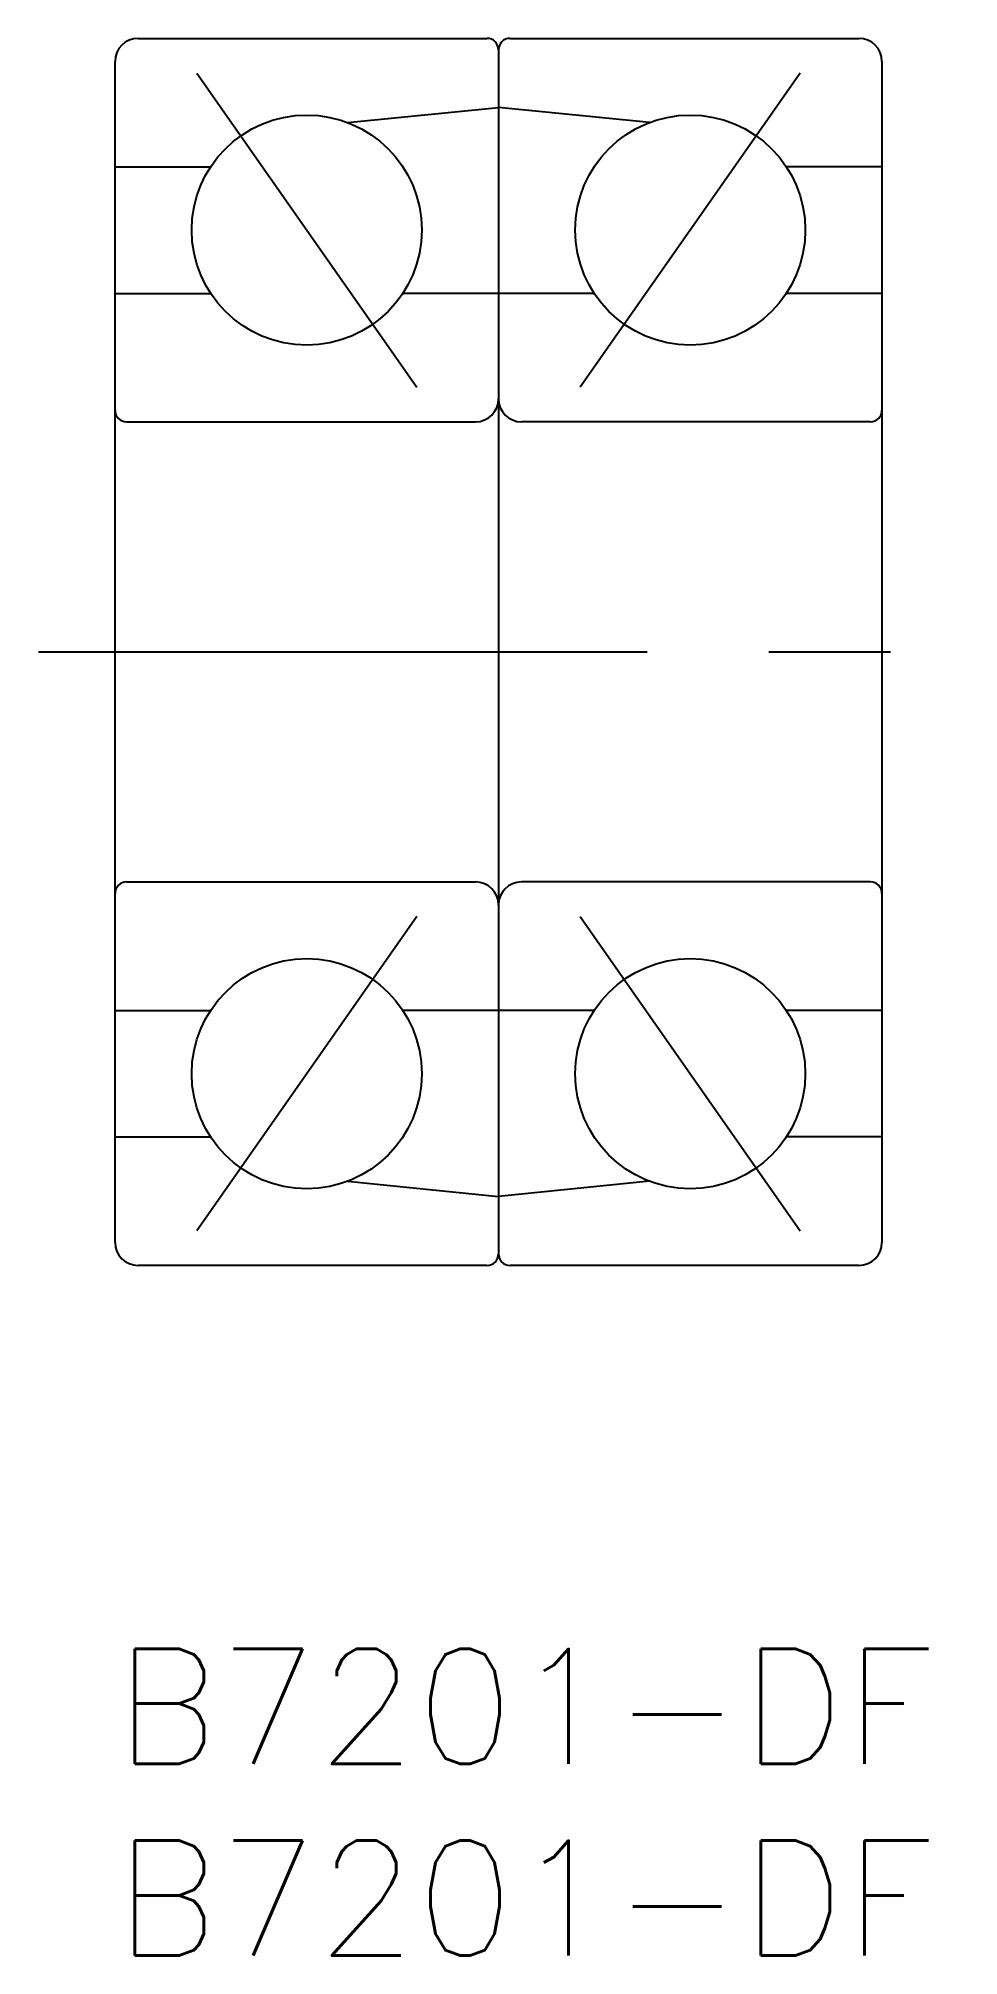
# Model space of a CAD drawing. Extents: x -2 to 22, y -8 to 42.
import ezdxf

# ---------------------------------------------------------------- set-up
doc = ezdxf.new("R2010")
doc.units = 0
doc.header["$LTSCALE"] = 0.5
doc.linetypes.add('CENTER', pattern=[50.8, 31.75, -6.35, 6.35, -6.35])
for name, color, linetype in [('MSM_CENTER', 1, 'CENTER'), ('MSM_CONTINUOUS', 7, 'CONTINUOUS'), ('MSM_PART_NUMBER', 7, 'CONTINUOUS')]:
    doc.layers.add(name, color=color, linetype=linetype)
doc.styles.get("Standard").update_dxf_attribs({"font": 'txt.shx', "height": 1, "bigfont": 'bigfont.shx'})

# ---------------------------------------------------------------- blocks, each defined once
blk = doc.blocks.new('*U2')
at = {"layer": 'MSM_PART_NUMBER'}
blk.add_text('B7201-DF', height=3, dxfattribs=at).set_placement((0, -3))
blk = doc.blocks.new('*U3')
at = {"layer": 'MSM_PART_NUMBER'}
blk.add_text('B7201-DF', height=3, dxfattribs=at).set_placement((0, -8))

msp = doc.modelspace()

# ---------------------------------------------------------------- linework, layer by layer
at = {"layer": 'MSM_CENTER'}
for p, q in [((2.133, 41.096), (7.867, 32.904)), ((17.867, 41.096), (12.133, 32.904)), ((-2, 26), (22, 26)), ((7.867, 19.096), (2.133, 10.904)), ((12.133, 19.096), (17.867, 10.904))]:
    msp.add_line(p, q, dxfattribs=at)
at = {"layer": 'MSM_CONTINUOUS'}
for p, q in [((0.6, 42), (9.7, 42)), ((10.3, 42), (19.4, 42)), ((10, 41.7), (10, 10.3)), ((0, 10.6), (0, 41.4)), ((20, 41.4), (20, 10.6)), ((6.061, 39.806), (10, 40.2)), ((13.939, 39.806), (10, 40.2)), ((0, 38.65), (2.495, 38.65)), ((20, 38.65), (17.505, 38.65)), ((0, 35.35), (2.495, 35.35)), ((12.495, 35.35), (7.505, 35.35)), ((20, 35.35), (17.505, 35.35)), ((0.3, 32), (9.4, 32)), ((19.7, 32), (10.6, 32)), ((0.3, 20), (9.4, 20)), ((19.7, 20), (10.6, 20)), ((0, 16.65), (2.495, 16.65)), ((12.495, 16.65), (7.505, 16.65)), ((20, 16.65), (17.505, 16.65)), ((0, 13.35), (2.495, 13.35)), ((20, 13.35), (17.505, 13.35)), ((6.061, 12.194), (10, 11.8)), ((13.939, 12.194), (10, 11.8)), ((9.7, 10), (0.6, 10)), ((19.4, 10), (10.3, 10))]:
    msp.add_line(p, q, dxfattribs=at)
for centre in [(5, 37), (15, 37), (5, 15), (15, 15)]:
    msp.add_circle(centre, 3, dxfattribs=at)
for centre, radius, start, end in [((0.6, 41.4), 0.6, 90, 180), ((9.7, 41.7), 0.3, 0, 90), ((10.3, 41.7), 0.3, 90, 180), ((19.4, 41.4), 0.6, 0, 90), ((9.4, 32.6), 0.6, 270, 0), ((10.6, 32.6), 0.6, 180, 270), ((0.3, 32.3), 0.3, 180, 270), ((19.7, 32.3), 0.3, 270, 0), ((0.3, 19.7), 0.3, 90, 180), ((9.4, 19.4), 0.6, 0, 90), ((10.6, 19.4), 0.6, 90, 180), ((19.7, 19.7), 0.3, 0, 90), ((0.6, 10.6), 0.6, 180, 270), ((19.4, 10.6), 0.6, 270, 0), ((9.7, 10.3), 0.3, 270, 0), ((10.3, 10.3), 0.3, 180, 270)]:
    msp.add_arc(centre, radius, start, end, dxfattribs=at)

# ---------------------------------------------------------------- block references
for name in ['*U2', '*U3']:
    msp.add_blockref(name, (0, 0), dxfattribs=at)

doc.saveas('drawing.dxf')
